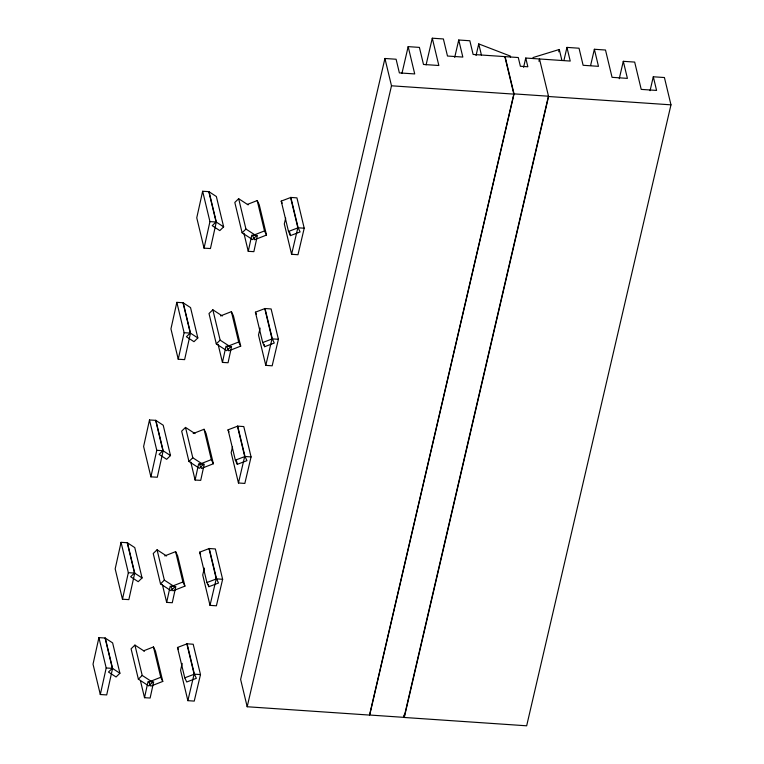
<?xml version="1.0" encoding="UTF-8"?>
<svg xmlns="http://www.w3.org/2000/svg" width="764" height="764" viewBox="0 0 764 764"><rect width="100%" height="100%" fill="white"/><g stroke="black" fill="none" stroke-linecap="round" stroke-linejoin="round"><path stroke-width="1.15" d="M144.511 697.694L148.044 681.536L153.66 681.87L150.126 698.029L144.511 697.694L140.471 680.839M166.667 602.404L170.191 586.246L175.806 586.571L172.272 602.729L166.667 602.404L162.34 584.412M195.107 480.031L198.63 463.872L204.246 464.197L200.712 480.355L195.107 480.031L190.78 462.039M222.439 362.413L225.963 346.254L231.578 346.579L228.054 362.738L222.439 362.413L218.122 344.421M248.252 251.327L251.776 235.169L257.392 235.493L253.868 251.652L248.252 251.327L243.936 233.335M98.909 637.634L93.027 664.174L100.313 694.524L106.702 694.915L112.585 668.376L105.298 638.026L98.909 637.634L106.196 667.984L100.313 694.524M121.056 542.344L115.173 568.874L122.46 599.224L128.849 599.616L134.731 573.076L127.445 542.726L121.056 542.344L128.342 572.694L122.46 599.224M149.496 419.971L143.613 446.501L150.9 476.851L157.288 477.242L163.171 450.712L155.885 420.362L149.496 419.971L156.782 450.321L150.9 476.851M176.837 302.353L170.945 328.883L178.232 359.233L184.621 359.624L190.513 333.085L183.226 302.735L176.837 302.353L184.114 332.703L178.232 359.233M202.651 191.267L196.759 217.797L204.045 248.147L210.434 248.539L216.327 221.999L209.04 191.649L202.651 191.267L209.938 221.617L204.045 248.147M403.726 715.19L404.271 717.472L526.663 725.8L670.973 104.84L664.422 77.536L653.316 76.782L656.572 90.429L641.225 89.388L634.674 62.085L623.3 61.311L627.406 78.377L612.059 77.326L605.499 50.023L594.373 49.268L598.47 66.334L583.123 65.284L579.026 48.218L566.955 47.397L570.231 61.063L525.747 58.035L527.838 66.774L520.38 66.267L518.279 57.529L473.126 54.454L469.841 40.759L458.734 40.005L462.831 57.071L447.484 56.02L443.387 38.954L432.29 38.2L438.842 65.503L423.495 64.462L419.398 47.397L408.167 46.633L414.718 73.936L399.371 72.895L396.096 59.239L384.932 58.484L240.622 679.435L247.183 706.748L369.518 715.075L513.828 94.115L504.823 56.565M247.183 706.748L391.493 85.788L384.932 58.484M401.959 73.325L408.167 46.633M426.083 64.892L432.29 38.2M454.695 57.415L458.734 40.005M476.039 55.524L478.741 43.911L510.362 56.087L510.581 57.023M481.406 54.998L478.741 43.911M514.048 93.876L369.69 715.028L404.06 717.367L548.418 96.216L514.048 93.876L505.109 56.631M523.588 67.308L525.747 58.035M538.945 61.292L539.479 58.971L548.581 96.512L404.271 717.472M558.742 51.809L559.277 49.488L533.014 57.558L533.262 58.57M561.932 60.518L559.277 49.488M563.985 60.165L566.955 47.397M590.601 65.513L594.373 49.268M619.26 78.721L623.3 61.311M650.059 90.706L653.296 76.782M285.679 218.16L284.313 223.928L291.6 254.278L297.979 254.727L304.215 228.216L296.929 197.866L290.559 197.418L297.845 227.767L291.6 254.278M260.132 328.1L258.499 335.014L265.786 365.364L272.165 365.813L278.402 339.302L271.115 308.952L264.736 308.503L272.022 338.853L265.786 365.364M232.523 446.873L231.167 452.632L238.454 482.982L244.833 483.431L251.069 456.92L243.783 426.57L237.403 426.121L244.69 456.471L238.454 482.982M204.351 568.091L202.727 575.005L210.014 605.355L216.393 605.804L222.63 579.293L215.343 548.944L208.964 548.495L216.25 578.845L210.014 605.355M182.204 663.391L180.581 670.305L187.868 700.655L194.237 701.104L200.483 674.593L193.197 644.243L186.817 643.794L194.104 674.144L187.868 700.655M238.664 198.707L234.815 202.441L242.102 232.791L252.55 239.59L256.389 235.856L245.951 229.057L238.664 198.707L248.157 204.895M216.078 221.932L212.23 225.667L219.793 230.604L223.642 226.87L216.355 196.52L208.792 191.583L216.078 221.932L223.642 226.87M242.102 232.791L245.951 229.057M212.85 309.792L209.002 313.526L216.288 343.876L226.727 350.676L230.575 346.942L220.137 340.142L212.85 309.792L222.343 315.981M190.255 333.018L186.416 336.752L193.98 341.689L197.828 337.955L190.542 307.606L182.968 302.668L190.255 333.018L197.828 337.955M216.288 343.876L220.137 340.142M185.509 427.41L181.67 431.144L188.956 461.494L199.394 468.294L203.243 464.569L192.795 457.76L185.509 427.41L195.001 433.599M162.923 450.645L159.074 454.37L166.647 459.307L170.496 455.573L163.209 425.223L155.636 420.286L162.923 450.645L170.496 455.573M188.956 461.494L192.795 457.76M157.069 549.784L153.23 553.518L160.516 583.868L170.955 590.668L174.803 586.933L164.355 580.134L157.069 549.784L166.571 555.972M134.483 573.01L130.634 576.744L138.208 581.681L142.056 577.947L134.77 547.597L127.196 542.66L134.483 573.01L142.056 577.947M160.516 583.868L164.355 580.134M134.922 645.083L131.083 648.808L138.37 679.167L148.808 685.967L152.657 682.233L142.209 675.433L134.922 645.083L144.415 651.262M112.337 668.309L108.488 672.043L116.061 676.98L119.91 673.246L112.623 642.896L105.05 637.959L112.337 668.309L119.91 673.246M138.37 679.167L142.209 675.433M247.431 204.408L257.21 200.569L259.225 204.704L266.512 235.054L254.574 239.743L252.55 235.608L264.487 230.919L257.21 200.569M220.538 315.914L231.387 311.655L233.412 315.79L240.698 346.14L228.751 350.829L226.736 346.694L238.674 342.005L231.387 311.655M193.197 433.541L204.055 429.272L206.07 433.408L213.357 463.758L201.419 468.447L199.404 464.311L211.341 459.622L204.055 429.272M164.757 555.905L175.615 551.646L177.63 555.781L184.917 586.131L172.979 590.82L170.964 586.685L182.902 581.996L175.615 551.646M143.699 650.785L153.468 646.946L155.484 651.081L162.77 681.431L150.833 686.12L148.808 681.985L160.755 677.296L153.468 646.946M281.219 201.104L290.855 197.437L298.141 227.787L300.09 231.95L290.454 235.618L288.505 231.454L281.219 201.104L282.193 203.186M288.505 231.454L298.141 227.787M255.405 312.189L265.041 308.522L272.328 338.872L274.276 343.036L264.64 346.703L262.692 342.539L255.405 312.189L256.379 314.271M262.692 342.539L272.328 338.872M228.064 429.817L237.709 426.14L244.996 456.49L246.944 460.654L237.308 464.321L235.35 460.167L228.064 429.817L229.047 431.889M235.35 460.167L244.996 456.49M199.633 552.181L209.269 548.514L216.556 578.864L218.504 583.028L208.868 586.695L206.92 582.531L199.633 552.181L200.607 554.263M206.92 582.531L216.556 578.864M177.477 647.48L187.123 643.813L194.4 674.163L196.358 678.327L186.722 681.994L184.764 677.83L177.477 647.48L178.461 649.562M184.764 677.83L194.4 674.163M209.938 221.617L216.327 221.999M184.114 332.703L190.513 333.085M156.782 450.321L163.171 450.712M128.342 572.694L134.731 573.076M106.196 667.984L112.585 668.376M391.493 85.788L513.828 94.115M548.581 96.512L670.973 104.84M297.845 227.767L304.215 228.216M272.022 338.853L278.402 339.302M244.69 456.471L251.069 456.92M216.25 578.845L222.63 579.293M194.104 674.144L200.483 674.593M264.487 230.919L266.512 235.054M238.674 342.005L240.698 346.14M211.341 459.622L213.357 463.758M182.902 581.996L184.917 586.131M160.755 677.296L162.77 681.431M289.651 232.246L290.454 235.618M264.105 344.449L264.64 346.703M236.229 459.823L237.308 464.321M208.324 584.441L208.868 586.695"/></g></svg>
